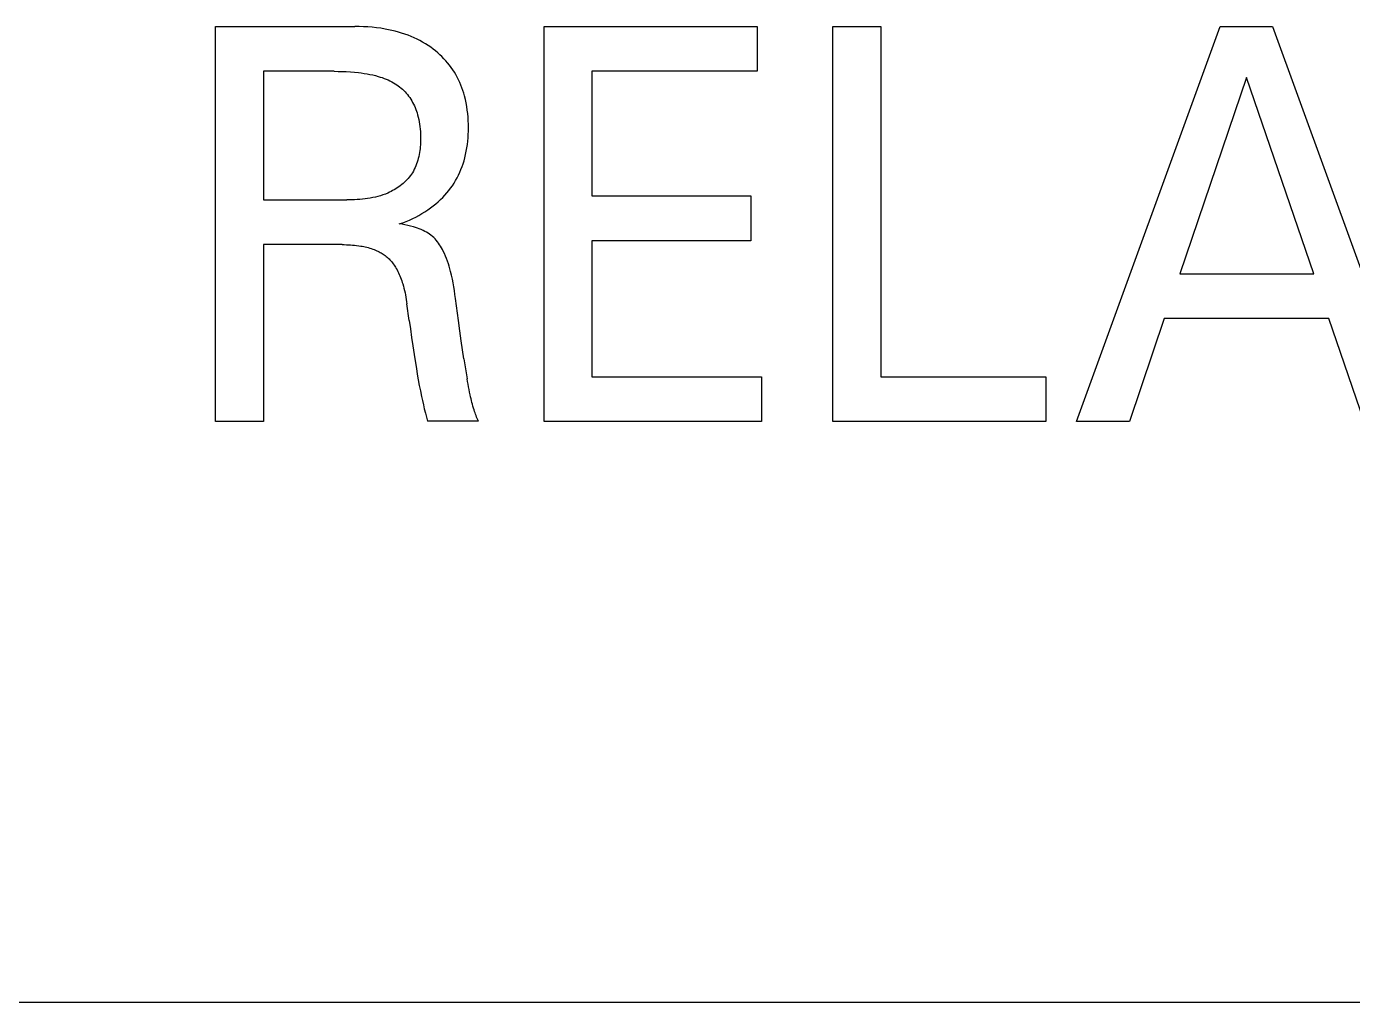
# Model space of a CAD drawing. Extents: x 0 to 420, y 0 to 297.
# Drawn here: x 174.48 to 180.19, y 182.5 to 186.7 of the extents above; entities that cross this region are included whole.
import ezdxf

# ---------------------------------------------------------------- set-up
doc = ezdxf.new("R2010")
doc.units = 0
doc.header["$LTSCALE"] = 23.1
doc.layers.add('10000_FRONT', color=7, linetype='CONTINUOUS')

msp = doc.modelspace()

# ---------------------------------------------------------------- linework, layer by layer
at = {"layer": '10000_FRONT', "color": 7, "linetype": 'CONTINUOUS'}
for p, q in [((175.2943, 185), (175.2943, 186.7)), ((175.2943, 186.7), (175.8936, 186.7)), ((175.9122, 186.6998), (175.8936, 186.7)), ((175.9308, 186.6992), (175.9122, 186.6998)), ((175.9494, 186.6982), (175.9308, 186.6992)), ((175.968, 186.6967), (175.9494, 186.6982)), ((175.9866, 186.6947), (175.968, 186.6967)), ((176.005, 186.6922), (175.9866, 186.6947)), ((176.0234, 186.6892), (176.005, 186.6922)), ((176.0378, 186.6864), (176.0234, 186.6892)), ((176.0521, 186.6833), (176.0378, 186.6864)), ((176.0664, 186.6798), (176.0521, 186.6833)), ((176.0805, 186.676), (176.0664, 186.6798)), ((176.0945, 186.6717), (176.0805, 186.676)), ((176.1084, 186.6671), (176.0945, 186.6717)), ((176.1222, 186.6621), (176.1084, 186.6671)), ((176.7071, 185), (176.7071, 186.7)), ((176.7071, 186.7), (177.6241, 186.7)), ((177.6241, 186.7), (177.6241, 186.5072)), ((177.9504, 185), (177.9504, 186.7)), ((177.9504, 186.7), (178.1562, 186.7)), ((178.1562, 186.7), (178.1562, 185.1928)), ((178.9985, 185), (179.6159, 186.7)), ((179.6159, 186.7), (179.842, 186.7)), ((179.842, 186.7), (180.4593, 185)), ((176.1357, 186.6566), (176.1222, 186.6621)), ((176.1483, 186.6512), (176.1357, 186.6566)), ((176.1607, 186.6453), (176.1483, 186.6512)), ((176.1728, 186.6391), (176.1607, 186.6453)), ((176.1848, 186.6325), (176.1728, 186.6391)), ((176.1966, 186.6256), (176.1848, 186.6325)), ((176.2082, 186.6182), (176.1966, 186.6256)), ((176.2195, 186.6105), (176.2082, 186.6182)), ((176.2305, 186.6024), (176.2195, 186.6105)), ((176.2402, 186.5948), (176.2305, 186.6024)), ((176.2496, 186.587), (176.2402, 186.5948)), ((176.2588, 186.5788), (176.2496, 186.587)), ((176.2677, 186.5704), (176.2588, 186.5788)), ((176.2763, 186.5616), (176.2677, 186.5704)), ((176.2846, 186.5526), (176.2763, 186.5616)), ((176.2926, 186.5433), (176.2846, 186.5526)), ((175.5001, 186.5072), (175.5001, 185.9542)), ((175.804, 186.5072), (175.5001, 186.5072)), ((175.804, 186.5072), (175.8215, 186.5071)), ((175.8215, 186.5071), (175.839, 186.5067)), ((175.839, 186.5067), (175.8565, 186.506)), ((175.8565, 186.506), (175.8739, 186.5049)), ((175.8739, 186.5049), (175.8913, 186.5035)), ((175.8913, 186.5035), (175.9087, 186.5017)), ((175.9087, 186.5017), (175.9211, 186.5002)), ((175.9211, 186.5002), (175.9334, 186.4984)), ((175.9334, 186.4984), (175.9456, 186.4964)), ((175.9456, 186.4964), (175.9578, 186.4941)), ((175.9578, 186.4941), (175.97, 186.4915)), ((176.3003, 186.5338), (176.2926, 186.5433)), ((176.3076, 186.524), (176.3003, 186.5338)), ((176.3146, 186.5139), (176.3076, 186.524)), ((176.3213, 186.5035), (176.3146, 186.5139)), ((176.3277, 186.4928), (176.3213, 186.5035)), ((176.9129, 186.5072), (176.9129, 185.9711)), ((177.6241, 186.5072), (176.9129, 186.5072)), ((175.97, 186.4915), (175.9821, 186.4886)), ((175.9821, 186.4886), (175.9941, 186.4853)), ((175.9941, 186.4853), (176.0026, 186.4827)), ((176.0026, 186.4827), (176.0111, 186.4799)), ((176.0111, 186.4799), (176.0195, 186.4769)), ((176.0195, 186.4769), (176.0278, 186.4736)), ((176.0278, 186.4736), (176.0361, 186.4701)), ((176.0361, 186.4701), (176.0442, 186.4663)), ((176.0442, 186.4663), (176.0521, 186.4622)), ((176.0521, 186.4622), (176.0599, 186.4578)), ((176.0599, 186.4578), (176.0667, 186.4537)), ((176.0667, 186.4537), (176.0732, 186.4494)), ((176.0732, 186.4494), (176.0797, 186.4448)), ((176.0797, 186.4448), (176.086, 186.44)), ((176.086, 186.44), (176.0921, 186.435)), ((176.3336, 186.4819), (176.3277, 186.4928)), ((176.3392, 186.4708), (176.3336, 186.4819)), ((176.3444, 186.4596), (176.3392, 186.4708)), ((176.3493, 186.4481), (176.3444, 186.4596)), ((176.3538, 186.4366), (176.3493, 186.4481)), ((179.73, 186.4807), (179.4421, 185.6361)), ((180.019, 185.6361), (179.73, 186.4807)), ((176.0921, 186.435), (176.098, 186.4297)), ((176.098, 186.4297), (176.1037, 186.4243)), ((176.1037, 186.4243), (176.1092, 186.4186)), ((176.1092, 186.4186), (176.1146, 186.4128)), ((176.1146, 186.4128), (176.1196, 186.4068)), ((176.1196, 186.4068), (176.1245, 186.4005)), ((176.1245, 186.4005), (176.1292, 186.3939)), ((176.1292, 186.3939), (176.1337, 186.3871)), ((176.1337, 186.3871), (176.138, 186.3802)), ((176.138, 186.3802), (176.142, 186.3731)), ((176.3579, 186.4248), (176.3538, 186.4366)), ((176.3617, 186.413), (176.3579, 186.4248)), ((176.3651, 186.4011), (176.3617, 186.413)), ((176.3689, 186.3861), (176.3651, 186.4011)), ((176.3721, 186.3711), (176.3689, 186.3861)), ((176.142, 186.3731), (176.1457, 186.3658)), ((176.1457, 186.3658), (176.1492, 186.3584)), ((176.1492, 186.3584), (176.1525, 186.351)), ((176.1525, 186.351), (176.1555, 186.3434)), ((176.1555, 186.3434), (176.1583, 186.3357)), ((176.1583, 186.3357), (176.1609, 186.328)), ((176.1609, 186.328), (176.1632, 186.3202)), ((176.3749, 186.3559), (176.3721, 186.3711)), ((176.3771, 186.3407), (176.3749, 186.3559)), ((176.3789, 186.3254), (176.3771, 186.3407)), ((176.3803, 186.3101), (176.3789, 186.3254)), ((176.1632, 186.3202), (176.1659, 186.3102)), ((176.1659, 186.3102), (176.1683, 186.3)), ((176.1683, 186.3), (176.1703, 186.2898)), ((176.1703, 186.2898), (176.172, 186.2796)), ((176.172, 186.2796), (176.1734, 186.2693)), ((176.1734, 186.2693), (176.1745, 186.2589)), ((176.3812, 186.2947), (176.3803, 186.3101)), ((176.3818, 186.2793), (176.3812, 186.2947)), ((176.3819, 186.2639), (176.3818, 186.2793)), ((176.1745, 186.2589), (176.1753, 186.2485)), ((176.1753, 186.2485), (176.1758, 186.238)), ((176.1758, 186.238), (176.1761, 186.2275)), ((176.1761, 186.2169), (176.176, 186.2084)), ((176.1761, 186.2275), (176.1761, 186.2169)), ((176.379, 186.206), (176.3803, 186.2204)), ((176.3803, 186.2204), (176.3812, 186.2349)), ((176.3812, 186.2349), (176.3817, 186.2494)), ((176.3817, 186.2494), (176.3819, 186.2639)), ((176.1714, 186.1574), (176.1699, 186.149)), ((176.1727, 186.1658), (176.1714, 186.1574)), ((176.1737, 186.1743), (176.1727, 186.1658)), ((176.1746, 186.1828), (176.1737, 186.1743)), ((176.1752, 186.1913), (176.1746, 186.1828)), ((176.1757, 186.1998), (176.1752, 186.1913)), ((176.176, 186.2084), (176.1757, 186.1998)), ((176.3698, 186.149), (176.3728, 186.1631)), ((176.3728, 186.1631), (176.3753, 186.1774)), ((176.3753, 186.1774), (176.3774, 186.1917)), ((176.3774, 186.1917), (176.379, 186.206)), ((176.1559, 186.1006), (176.1526, 186.0929)), ((176.1589, 186.1084), (176.1559, 186.1006)), ((176.1616, 186.1163), (176.1589, 186.1084)), ((176.1641, 186.1243), (176.1616, 186.1163)), ((176.1663, 186.1324), (176.1641, 186.1243)), ((176.1682, 186.1407), (176.1663, 186.1324)), ((176.1699, 186.149), (176.1682, 186.1407)), ((176.3498, 186.0848), (176.3546, 186.0972)), ((176.3546, 186.0972), (176.3589, 186.1096)), ((176.3589, 186.1096), (176.3629, 186.1222)), ((176.3629, 186.1222), (176.3664, 186.1349)), ((176.3664, 186.1349), (176.3698, 186.149)), ((176.1175, 186.0407), (176.1121, 186.0352)), ((176.1226, 186.0464), (176.1175, 186.0407)), ((176.1276, 186.0523), (176.1226, 186.0464)), ((176.1322, 186.0584), (176.1276, 186.0523)), ((176.1367, 186.0646), (176.1322, 186.0584)), ((176.1408, 186.071), (176.1367, 186.0646)), ((176.1451, 186.0781), (176.1408, 186.071)), ((176.149, 186.0854), (176.1451, 186.0781)), ((176.1526, 186.0929), (176.149, 186.0854)), ((176.3199, 186.0261), (176.3267, 186.0374)), ((176.3267, 186.0374), (176.3331, 186.049)), ((176.3331, 186.049), (176.3391, 186.0607)), ((176.3391, 186.0607), (176.3446, 186.0727)), ((176.3446, 186.0727), (176.3498, 186.0848)), ((176.0349, 185.9834), (176.0245, 185.9791)), ((176.042, 185.9866), (176.0349, 185.9834)), ((176.049, 185.99), (176.042, 185.9866)), ((176.0559, 185.9937), (176.049, 185.99)), ((176.0627, 185.9975), (176.0559, 185.9937)), ((176.0694, 186.0016), (176.0627, 185.9975)), ((176.076, 186.0058), (176.0694, 186.0016)), ((176.0824, 186.0102), (176.076, 186.0058)), ((176.0887, 186.0148), (176.0824, 186.0102)), ((176.0948, 186.0196), (176.0887, 186.0148)), ((176.1008, 186.0246), (176.0948, 186.0196)), ((176.1065, 186.0298), (176.1008, 186.0246)), ((176.1121, 186.0352), (176.1065, 186.0298)), ((176.2801, 185.9738), (176.2887, 185.9837)), ((176.2887, 185.9837), (176.2971, 185.9939)), ((176.2971, 185.9939), (176.3051, 186.0044)), ((176.3051, 186.0044), (176.3127, 186.0151)), ((176.3127, 186.0151), (176.3199, 186.0261)), ((175.5001, 185.9542), (175.8584, 185.9542)), ((175.8696, 185.9543), (175.8584, 185.9542)), ((175.8808, 185.9545), (175.8696, 185.9543)), ((175.8921, 185.9548), (175.8808, 185.9545)), ((175.9033, 185.9554), (175.8921, 185.9548)), ((175.9146, 185.9561), (175.9033, 185.9554)), ((175.9258, 185.957), (175.9146, 185.9561)), ((175.937, 185.9582), (175.9258, 185.957)), ((175.9482, 185.9597), (175.937, 185.9582)), ((175.9593, 185.9614), (175.9482, 185.9597)), ((175.9704, 185.9635), (175.9593, 185.9614)), ((175.9814, 185.9659), (175.9704, 185.9635)), ((175.9923, 185.9686), (175.9814, 185.9659)), ((176.0031, 185.9717), (175.9923, 185.9686)), ((176.0139, 185.9752), (176.0031, 185.9717)), ((176.0245, 185.9791), (176.0139, 185.9752)), ((176.2191, 185.9191), (176.2309, 185.928)), ((176.2309, 185.928), (176.2423, 185.9373)), ((176.2423, 185.9373), (176.2521, 185.946)), ((176.2521, 185.946), (176.2617, 185.955)), ((176.2617, 185.955), (176.2711, 185.9643)), ((176.2711, 185.9643), (176.2801, 185.9738)), ((176.9129, 185.9711), (177.5964, 185.9711)), ((177.5964, 185.9711), (177.5964, 185.7783)), ((176.1137, 185.8612), (176.1281, 185.8672)), ((176.1281, 185.8672), (176.1423, 185.8736)), ((176.1423, 185.8736), (176.1557, 185.8802)), ((176.1557, 185.8802), (176.169, 185.8873)), ((176.169, 185.8873), (176.1821, 185.8947)), ((176.1821, 185.8947), (176.1949, 185.9025)), ((176.1949, 185.9025), (176.2071, 185.9106)), ((176.2071, 185.9106), (176.2191, 185.9191)), ((176.0844, 185.8506), (176.0991, 185.8557)), ((176.0967, 185.8488), (176.0844, 185.8506)), ((176.109, 185.8466), (176.0967, 185.8488)), ((176.0991, 185.8557), (176.1137, 185.8612)), ((176.1212, 185.8442), (176.109, 185.8466)), ((176.1334, 185.8414), (176.1212, 185.8442)), ((176.1455, 185.8382), (176.1334, 185.8414)), ((176.154, 185.8356), (176.1455, 185.8382)), ((176.1624, 185.8327), (176.154, 185.8356)), ((176.1707, 185.8296), (176.1624, 185.8327)), ((176.1789, 185.8262), (176.1707, 185.8296)), ((176.187, 185.8225), (176.1789, 185.8262)), ((176.1949, 185.8185), (176.187, 185.8225)), ((176.2016, 185.8147), (176.1949, 185.8185)), ((176.2082, 185.8106), (176.2016, 185.8147)), ((176.2147, 185.8063), (176.2082, 185.8106)), ((175.5001, 185.7614), (175.5001, 185)), ((175.8392, 185.7614), (175.5001, 185.7614)), ((175.8392, 185.7614), (175.848, 185.7614)), ((175.848, 185.7614), (175.8569, 185.7612)), ((175.8569, 185.7612), (175.8657, 185.7609)), ((175.8657, 185.7609), (175.8745, 185.7604)), ((175.8745, 185.7604), (175.8834, 185.7597)), ((175.8834, 185.7597), (175.8922, 185.7589)), ((175.8922, 185.7589), (175.901, 185.758)), ((175.901, 185.758), (175.9097, 185.7568)), ((175.9097, 185.7568), (175.9185, 185.7554)), ((175.9185, 185.7554), (175.9251, 185.7543)), ((175.9251, 185.7543), (175.9316, 185.753)), ((175.9316, 185.753), (175.9382, 185.7515)), ((176.2209, 185.8016), (176.2147, 185.8063)), ((176.2269, 185.7967), (176.2209, 185.8016)), ((176.2327, 185.7916), (176.2269, 185.7967)), ((176.2383, 185.7859), (176.2327, 185.7916)), ((176.2436, 185.78), (176.2383, 185.7859)), ((176.2486, 185.7739), (176.2436, 185.78)), ((176.2534, 185.7675), (176.2486, 185.7739)), ((176.258, 185.7609), (176.2534, 185.7675)), ((176.2623, 185.7541), (176.258, 185.7609)), ((176.2663, 185.7472), (176.2623, 185.7541)), ((176.9129, 185.7783), (176.9129, 185.1928)), ((177.5964, 185.7783), (176.9129, 185.7783)), ((175.9382, 185.7515), (175.9447, 185.75)), ((175.9447, 185.75), (175.9512, 185.7483)), ((175.9512, 185.7483), (175.9576, 185.7464)), ((175.9576, 185.7464), (175.964, 185.7444)), ((175.964, 185.7444), (175.9703, 185.7422)), ((175.9703, 185.7422), (175.9766, 185.7399)), ((175.9766, 185.7399), (175.9828, 185.7373)), ((175.9828, 185.7373), (175.9876, 185.7352)), ((175.9876, 185.7352), (175.9924, 185.733)), ((175.9924, 185.733), (175.9972, 185.7306)), ((175.9972, 185.7306), (176.0018, 185.7281)), ((176.0018, 185.7281), (176.0064, 185.7255)), ((176.0064, 185.7255), (176.011, 185.7228)), ((176.011, 185.7228), (176.0154, 185.72)), ((176.0154, 185.72), (176.0198, 185.717)), ((176.0198, 185.717), (176.024, 185.7139)), ((176.024, 185.7139), (176.0282, 185.7106)), ((176.0282, 185.7106), (176.0322, 185.7072)), ((176.0322, 185.7072), (176.0364, 185.7035)), ((176.0364, 185.7035), (176.0404, 185.6996)), ((176.0404, 185.6996), (176.0443, 185.6955)), ((176.0443, 185.6955), (176.0481, 185.6913)), ((176.2702, 185.7402), (176.2663, 185.7472)), ((176.2739, 185.7331), (176.2702, 185.7402)), ((176.2789, 185.7226), (176.2739, 185.7331)), ((176.2836, 185.7119), (176.2789, 185.7226)), ((176.2879, 185.7012), (176.2836, 185.7119)), ((176.2919, 185.6903), (176.2879, 185.7012)), ((176.0481, 185.6913), (176.0518, 185.687)), ((176.0518, 185.687), (176.0553, 185.6826)), ((176.0553, 185.6826), (176.0587, 185.6781)), ((176.0587, 185.6781), (176.062, 185.6735)), ((176.062, 185.6735), (176.0651, 185.6688)), ((176.0651, 185.6688), (176.0681, 185.664)), ((176.0681, 185.664), (176.0711, 185.6592)), ((176.0711, 185.6592), (176.0747, 185.6528)), ((176.0747, 185.6528), (176.0781, 185.6463)), ((176.0781, 185.6463), (176.0813, 185.6398)), ((176.0813, 185.6398), (176.0844, 185.6332)), ((176.2956, 185.6793), (176.2919, 185.6903)), ((176.299, 185.6682), (176.2956, 185.6793)), ((176.3022, 185.6571), (176.299, 185.6682)), ((176.3052, 185.6459), (176.3022, 185.6571)), ((176.3091, 185.6296), (176.3052, 185.6459)), ((176.0844, 185.6332), (176.0873, 185.6265)), ((176.0873, 185.6265), (176.09, 185.6197)), ((176.09, 185.6197), (176.0926, 185.6129)), ((176.0926, 185.6129), (176.095, 185.606)), ((176.095, 185.606), (176.0973, 185.5991)), ((176.0973, 185.5991), (176.0995, 185.5921)), ((176.0995, 185.5921), (176.1022, 185.5827)), ((176.1022, 185.5827), (176.1047, 185.5733)), ((176.3127, 185.6131), (176.3091, 185.6296)), ((176.3159, 185.5966), (176.3127, 185.6131)), ((176.3189, 185.5801), (176.3159, 185.5966)), ((179.4421, 185.6361), (180.019, 185.6361)), ((176.1047, 185.5733), (176.1071, 185.5637)), ((176.1071, 185.5637), (176.1092, 185.5542)), ((176.1092, 185.5542), (176.1112, 185.5446)), ((176.1112, 185.5446), (176.113, 185.535)), ((176.113, 185.535), (176.1146, 185.5254)), ((176.1146, 185.5254), (176.1161, 185.5157)), ((176.3216, 185.5634), (176.3189, 185.5801)), ((176.3241, 185.5468), (176.3216, 185.5634)), ((176.3265, 185.5301), (176.3241, 185.5468)), ((176.3308, 185.4982), (176.3265, 185.5301)), ((176.1161, 185.5157), (176.1175, 185.506)), ((176.1271, 185.4349), (176.1175, 185.506)), ((176.339, 185.4343), (176.3308, 185.4982)), ((176.1271, 185.4349), (176.1321, 185.3984)), ((176.345, 185.3909), (176.339, 185.4343)), ((179.376, 185.4434), (179.2267, 185)), ((180.084, 185.4434), (179.376, 185.4434)), ((180.2354, 185), (180.084, 185.4434)), ((176.1321, 185.3984), (176.1373, 185.3618)), ((176.1373, 185.3618), (176.1426, 185.3253)), ((176.3511, 185.3475), (176.345, 185.3909)), ((176.1426, 185.3253), (176.1481, 185.2888)), ((176.3627, 185.2699), (176.3511, 185.3475)), ((176.1481, 185.2888), (176.1539, 185.2523)), ((176.1539, 185.2523), (176.1578, 185.2282)), ((176.3627, 185.2699), (176.3763, 185.1836)), ((176.1578, 185.2282), (176.1619, 185.204)), ((176.1619, 185.204), (176.1662, 185.1799)), ((176.3783, 185.1721), (176.3763, 185.1836)), ((176.9129, 185.1928), (177.6433, 185.1928)), ((177.6433, 185.1928), (177.6433, 185)), ((178.1562, 185.1928), (178.8663, 185.1928)), ((178.8663, 185.1928), (178.8663, 185)), ((176.1662, 185.1799), (176.1706, 185.1558)), ((176.1706, 185.1558), (176.1753, 185.1318)), ((176.1753, 185.1318), (176.1802, 185.1078)), ((176.3803, 185.1606), (176.3783, 185.1721)), ((176.3825, 185.1491), (176.3803, 185.1606)), ((176.3847, 185.1376), (176.3825, 185.1491)), ((176.3871, 185.1262), (176.3847, 185.1376)), ((176.3895, 185.1147), (176.3871, 185.1262)), ((176.1802, 185.1078), (176.184, 185.0899)), ((176.184, 185.0899), (176.188, 185.0721)), ((176.188, 185.0721), (176.1922, 185.0543)), ((176.3913, 185.1066), (176.3895, 185.1147)), ((176.3932, 185.0984), (176.3913, 185.1066)), ((176.3951, 185.0903), (176.3932, 185.0984)), ((176.3972, 185.0822), (176.3951, 185.0903)), ((176.3993, 185.0741), (176.3972, 185.0822)), ((176.4015, 185.0661), (176.3993, 185.0741)), ((176.1922, 185.0543), (176.1966, 185.0365)), ((176.1966, 185.0365), (176.2012, 185.0189)), ((176.2012, 185.0189), (176.206, 185.0012)), ((176.4038, 185.058), (176.4015, 185.0661)), ((176.4062, 185.0501), (176.4038, 185.058)), ((176.4082, 185.0439), (176.4062, 185.0501)), ((176.4103, 185.0377), (176.4082, 185.0439)), ((176.4124, 185.0315), (176.4103, 185.0377)), ((176.4147, 185.0254), (176.4124, 185.0315)), ((176.417, 185.0193), (176.4147, 185.0254)), ((176.4194, 185.0132), (176.417, 185.0193)), ((176.4219, 185.0072), (176.4194, 185.0132)), ((175.5001, 185), (175.2943, 185)), ((176.4246, 185.0012), (176.206, 185.0012)), ((176.4246, 185.0012), (176.4219, 185.0072)), ((177.6433, 185), (176.7071, 185)), ((178.8663, 185), (177.9504, 185)), ((179.2267, 185), (178.9985, 185)), ((193.3, 182.5), (159.8, 182.5))]:
    msp.add_line(p, q, dxfattribs=at)

doc.saveas('drawing.dxf')
